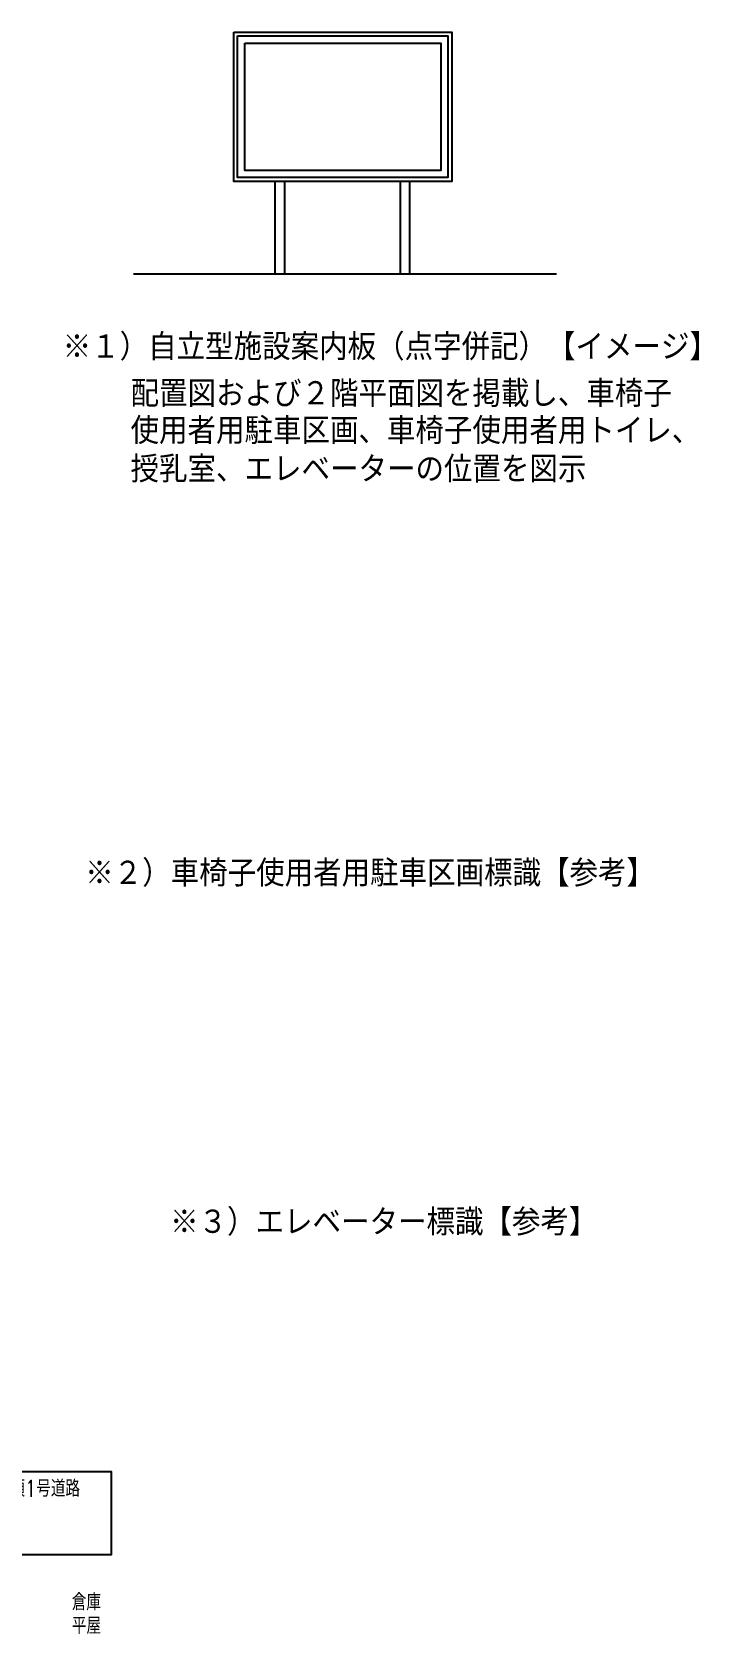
# Model space of a CAD drawing. Header units: millimetres. Extents: x 3721 to 423725, y 3529 to 115772.
# Drawn here: x 97174 to 117292, y 64470 to 112754 of the extents above; entities that cross this region are included whole.
import ezdxf
from ezdxf.enums import TextEntityAlignment as Align

# ---------------------------------------------------------------- set-up
doc = ezdxf.new("R2010")
doc.units = ezdxf.units.MM
doc.header["$LTSCALE"] = 0.2
doc.layers.add('92 設備記述', color=3, linetype='Continuous')
doc.layers.add('歩行者通路', color=1, linetype='Continuous')
doc.layers.add('改修記述', color=1, linetype='Continuous', lineweight=9, true_color=0xff0000)
doc.styles.add('Standard-A', font='romans.shx', dxfattribs={"bigfont": 'extfont2.shx'})
doc.styles.add('スタイル1', font='MS PGothic.ttf')

msp = doc.modelspace()

# ---------------------------------------------------------------- linework, layer by layer
at = {"layer": '92 設備記述', "color": 8}
msp.add_lwpolyline([(91931.2, 69362.7), (99564.1, 69362.7), (99564.1, 66850.3), (91931.2, 66850.3), (91931.2, 69362.7), (91931.2, 69362.7)], close=True, dxfattribs=at)
at = {"layer": '歩行者通路'}
for p, q in [((104500.9, 108248.3), (104500.9, 105460.8)), ((104787.1, 108248.3), (104787.1, 105460.8)), ((108278.4, 108248.3), (108278.4, 105460.8)), ((108564.6, 108248.3), (108564.6, 105460.8)), ((100235.1, 105460.8), (112996.6, 105460.8))]:
    msp.add_line(p, q, dxfattribs=at)
for points in [[(103258.5, 112753.7), (109838.1, 112753.7), (109838.1, 108248.3), (103258.5, 108248.3)], [(103376.5, 112635.7), (109720.1, 112635.7), (109720.1, 108366.2), (103376.5, 108366.2)], [(103591.6, 112420.6), (109505, 112420.6), (109505, 108581.3), (103591.6, 108581.3)]]:
    msp.add_lwpolyline(points, close=True, dxfattribs=at)

# ---------------------------------------------------------------- texts
at = {"layer": '92 設備記述', "color": 8, "style": 'Standard-A', "width": 0.8}
for s, p in [('前面道路：法42条1項1号道路', (92411.5, 68603.9)), ('倉庫', (98374.3, 65179.6)), ('平屋', (98376.6, 64469.9))]:
    msp.add_text(s, height=500, dxfattribs=at).set_placement(p)
at = {"layer": '改修記述', "style": 'スタイル1', "width": 0.9}
for s, p in [('※１）自立型施設案内板（点字併記）【イメージ】', (98099.6, 103289.7)), ('配置図および２階平面図を掲載し、車椅子', (100146.4, 101880.1)), ('使用者用駐車区画、車椅子使用者用トイレ、', (100146.4, 100762.7)), ('授乳室、エレベーターの位置を図示', (100146.4, 99603.3)), ('※２）車椅子使用者用駐車区画標識【参考】', (98779.2, 87426.2)), ('※３）エレベーター標識【参考】', (101339, 76908.9))]:
    msp.add_text(s, height=700, dxfattribs=at).set_placement(p, align=Align.MIDDLE_LEFT)

doc.saveas('drawing.dxf')
